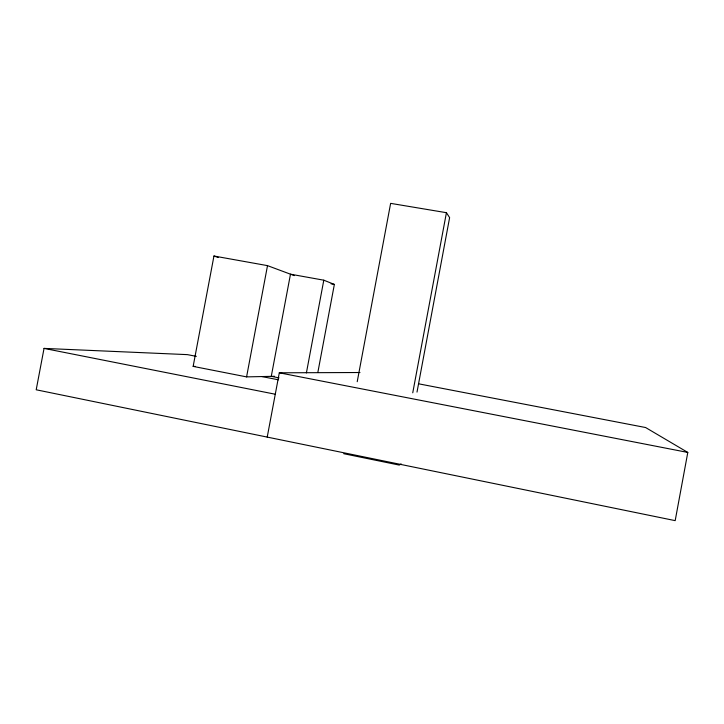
<?xml version="1.0" encoding="UTF-8"?>
<svg xmlns="http://www.w3.org/2000/svg" width="724" height="724" viewBox="0 0 724 724"><rect width="100%" height="100%" fill="white"/><g stroke="black" fill="none" stroke-linecap="round" stroke-linejoin="round"><path stroke-width="1.09" d="M418.653 383.82L645.6 427.531L687.8 452.437L675.184 520.637L36.2 389.784L44.046 348.398L187.453 354.633L196.322 356.362M274.514 376.29L246.585 376.887L193.154 366.389L213.951 256.024L267.509 265.636L294.297 275.609M246.585 376.887L267.509 265.636M267.219 437.097L279.301 372.806L359.982 372.516M306.397 372.932L323.8 280.188L290.478 274.188L271.274 376.353L279.039 377.874M317.854 372.38L334.361 284.423L323.8 280.188M357.222 381.702L390.634 203.363L446.427 212.693L449.622 217.616L417.006 392.1M412.752 392.806L446.427 212.693M401.114 463.894L399.241 465.079L343.728 453.704M193.154 366.389L195.408 366.416M331.067 283.826L334.361 284.423M279.301 372.806L687.8 452.437M261.898 376.561L278.514 379.819M44.046 348.398L275.274 394.227M213.951 256.024L218.205 257.473"/></g></svg>
